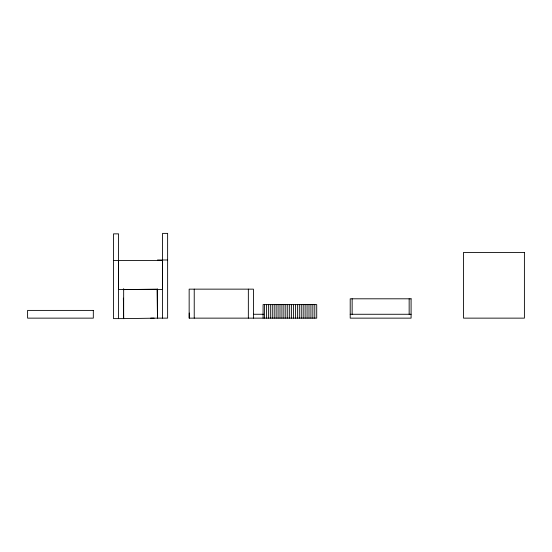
<?xml version="1.0" encoding="UTF-8"?>
<svg xmlns="http://www.w3.org/2000/svg" width="552" height="552" viewBox="0 0 552 552"><rect width="100%" height="100%" fill="white"/><g stroke="black" fill="none" stroke-linecap="round" stroke-linejoin="round"><path stroke-width="0.83" d="M123.248 289.627L157.072 289.144L157.486 318.138L167.629 318.138L167.629 233.379L162.557 233.379L162.557 318.138M157.486 259.992L167.629 259.992M113.512 260.475L162.557 260.475M162.557 289.462L118.459 289.462L118.459 260.475M253.402 314.267L263.711 314.267M350.209 314.267L411.088 314.267M150.737 318.138L154.146 318.138M123.365 298.156L123.662 318.621L157.486 318.138L157.486 288.875M409.156 298.804L409.156 314.267M352.142 298.804L352.142 314.267M314.785 304.607L314.785 318.138M312.853 304.607L312.853 318.138M310.921 304.607L310.921 318.138M308.989 304.607L308.989 318.138M307.057 304.607L307.057 318.138M305.118 304.607L305.118 318.138M303.186 304.607L303.186 318.138M301.254 304.607L301.254 318.138M299.322 304.607L299.322 318.138M297.39 304.607L297.39 318.138M295.458 304.607L295.458 318.138M293.526 304.607L293.526 318.138M291.594 304.607L291.594 318.138M289.662 304.607L289.662 318.138M287.723 304.607L287.723 318.138M285.791 304.607L285.791 318.138M283.859 304.607L283.859 318.138M281.927 304.607L281.927 318.138M279.995 304.607L279.995 318.138M278.063 304.607L278.063 318.138M276.131 304.607L276.131 318.138M274.199 304.607L274.199 318.138M272.267 304.607L272.267 318.138M270.328 304.607L270.328 318.138M268.396 304.607L268.396 318.138M266.464 304.607L266.464 318.138M264.532 304.607L264.532 318.138M263.083 318.138L263.083 304.607L316.717 304.607L316.717 318.138L189.157 318.138L189.157 289.144L253.416 289.144L253.416 318.138M248.345 289.144L248.345 318.138M194.228 289.144L194.228 318.138M189.281 313.06L189.281 318.138M162.426 260.475L162.426 289.462M123.662 288.641L123.662 318.621L113.512 318.621L113.512 233.862L118.583 233.862L118.583 318.621M524.4 252.423L463.514 252.423L463.514 318.138L524.4 318.138L524.4 252.423M411.088 298.804L350.209 298.804L350.209 318.138L411.088 318.138L411.088 298.804M93.316 310.403L27.6 310.403L27.6 318.138L93.316 318.138L93.316 310.403"/></g></svg>
